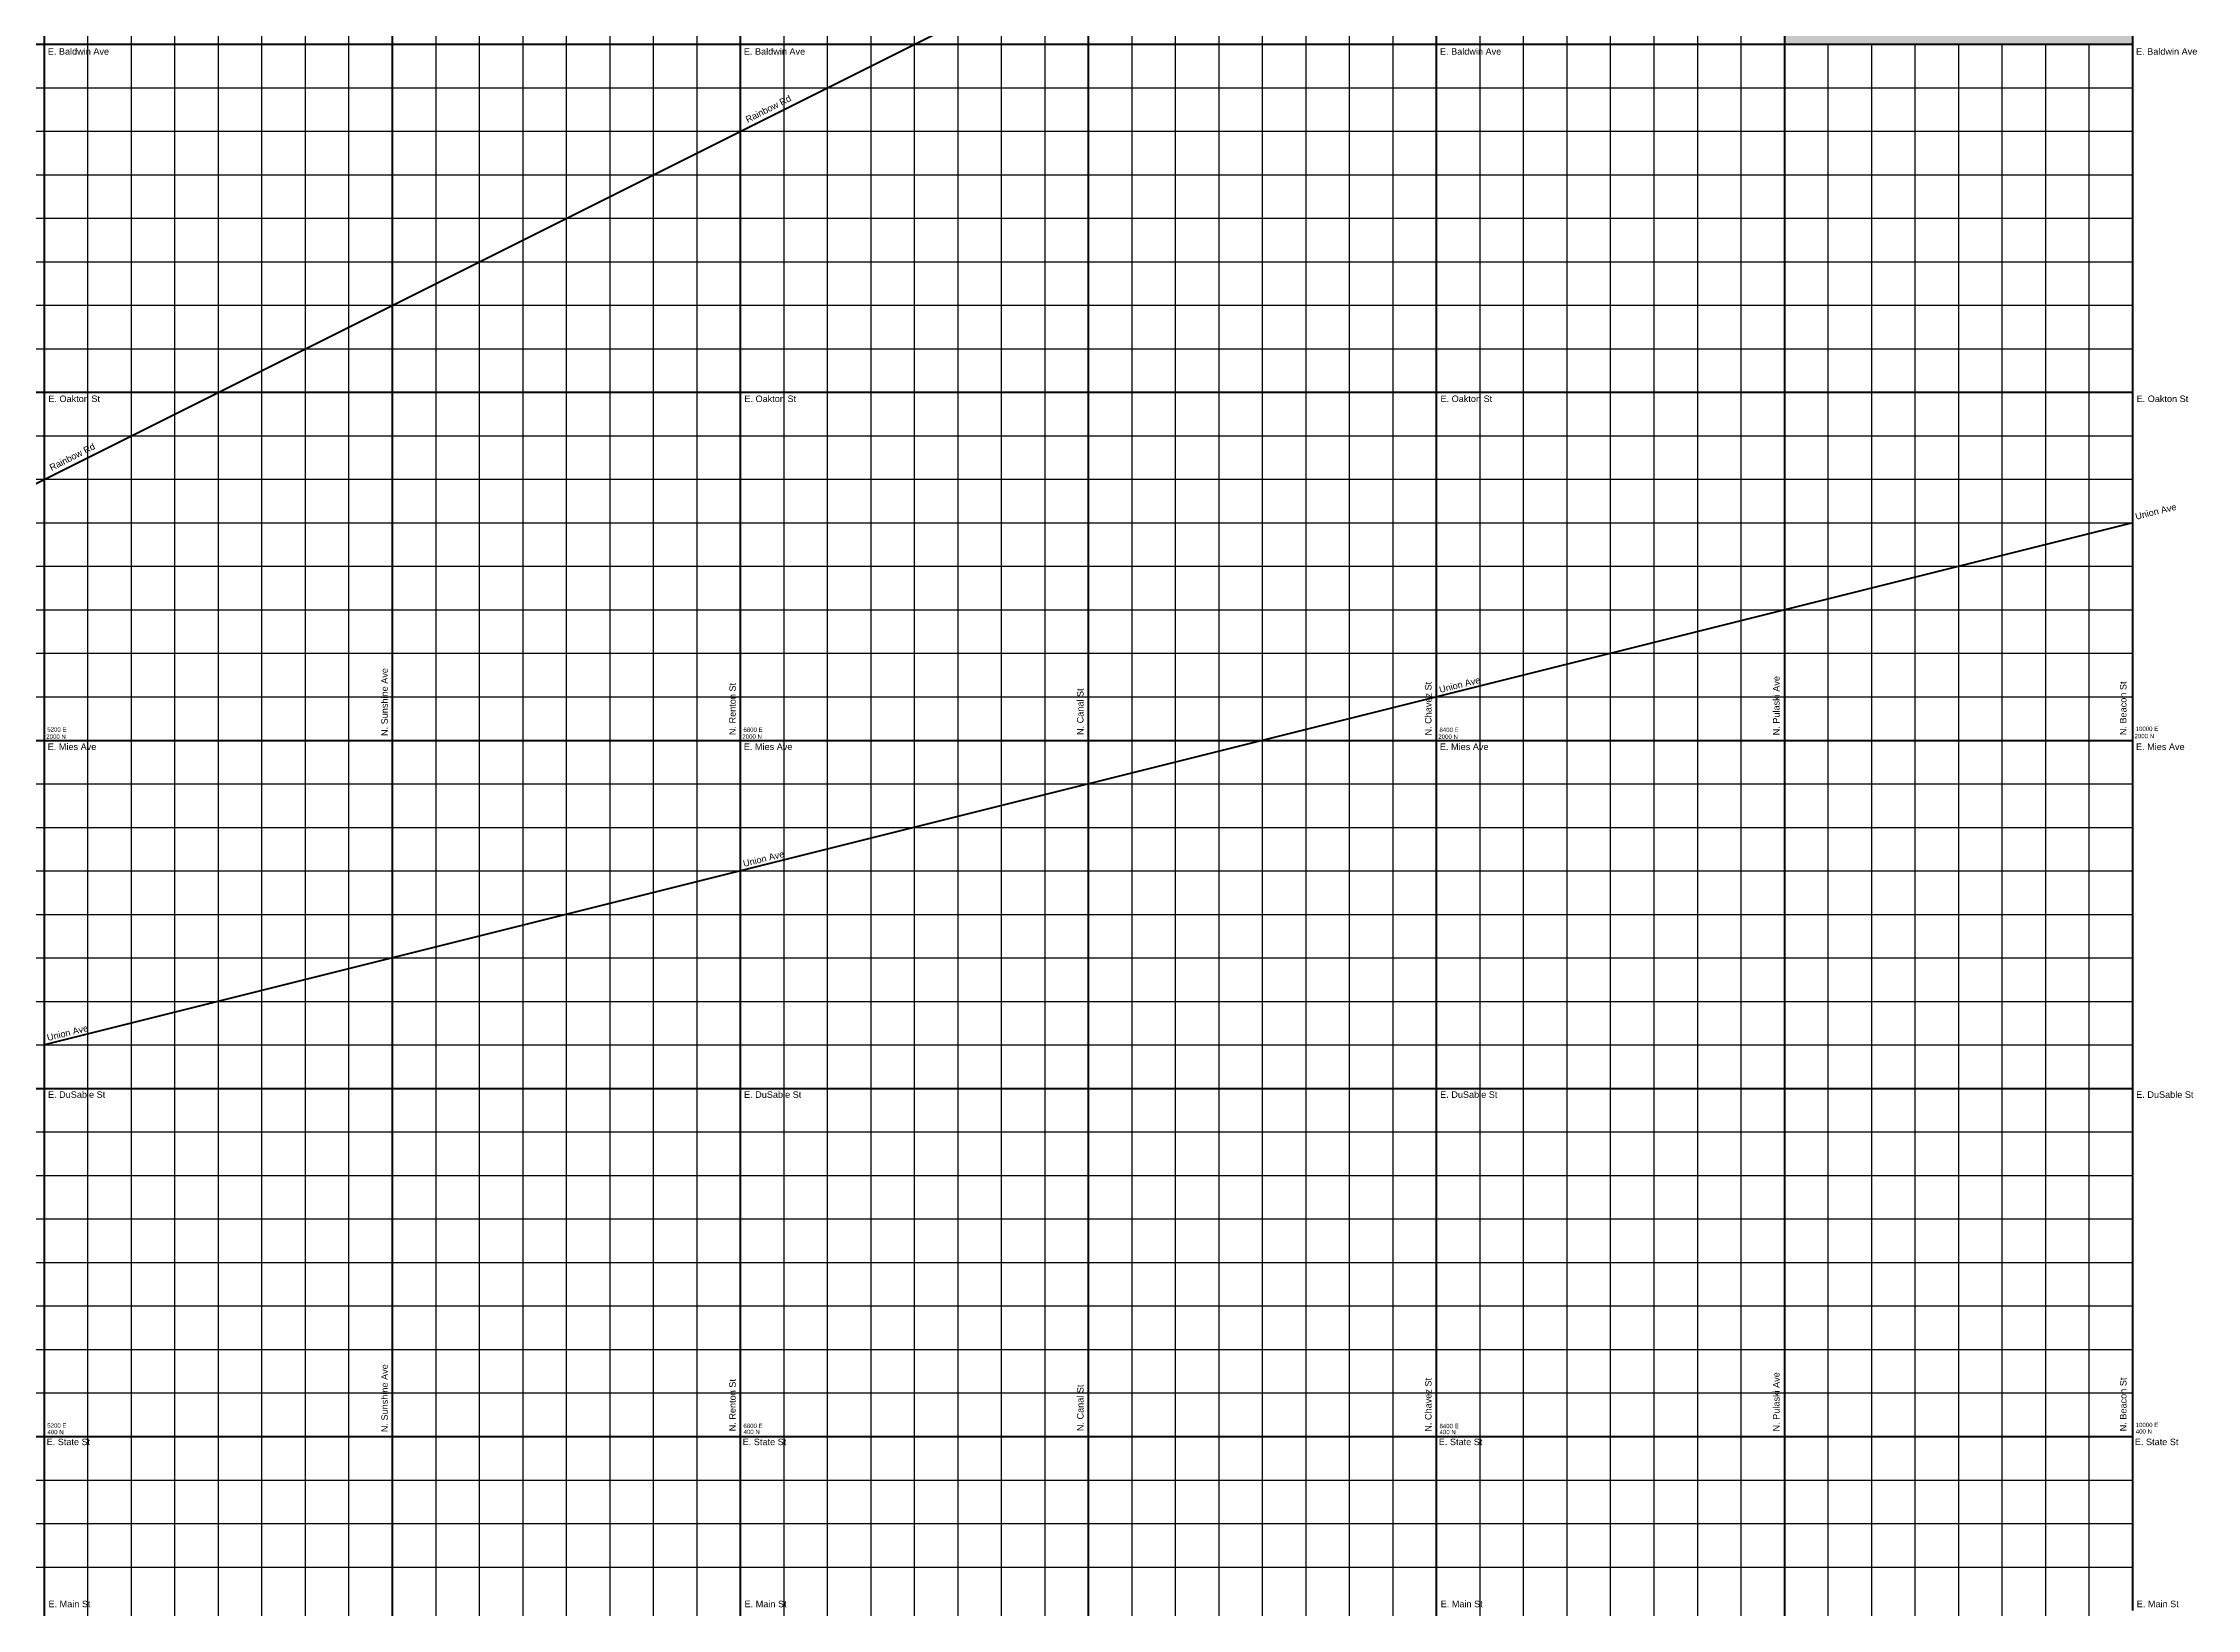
# Model space of a CAD drawing. Header units: inches. Extents: x -196 to 213, y -195 to 213.
# Drawn here: x 111.9 to 211, y 8.1 to 80.1 of the extents above; entities that cross this region are included whole.
import ezdxf

# ---------------------------------------------------------------- set-up
doc = ezdxf.new("R2010")
doc.units = ezdxf.units.IN
doc.header["$MEASUREMENT"] = 0
doc.linetypes.add('DASHED2', pattern=[0.375, 0.25, -0.125])
for name, color, linetype, lineweight in [('dia-major-st', 7, 'Continuous', 80), ('streets-major', 7, 'Continuous', 80), ('streets-minor', 7, 'Continuous', 30), ('text', 7, 'Continuous', 30), ('walking-path-major', 7, 'DASHED2', 25), ('zone-manufacturing', 181, 'Continuous', 0)]:
    doc.layers.add(name, color=color, linetype=linetype, lineweight=lineweight)
doc.styles.get("Standard").update_dxf_attribs({"font": 'arial.ttf'})

msp = doc.modelspace()

# ---------------------------------------------------------------- hatches: boundary and pattern name
at = {"layer": 'zone-manufacturing', "transparency": 33554559}
h = msp.add_hatch(color=256, dxfattribs=at)
h.dxf.hatch_style = 1
h.paths.add_polyline_path([(208, 96), (192, 96), (192, 80), (208, 80)])

# ---------------------------------------------------------------- linework, layer by layer
at = {"layer": 'dia-major-st'}
for p, q in [((16, 12), (208, 108)), ((208, 58), (112, 34))]:
    msp.add_line(p, q, dxfattribs=at)
at = {"layer": 'streets-major'}
for p, q in [((112, -192), (112, 208)), ((128, -192), (128, 208)), ((192, -192), (192, 208)), ((144, -192), (144, 144)), ((176, -192), (176, 142)), ((160, -192), (160, 134)), ((208, 8), (208, 108)), ((-192, 80), (208, 80)), ((-192, 64), (208, 64)), ((-192, 48), (208, 48)), ((-192, 32), (208, 32)), ((16, 16), (208, 16))]:
    msp.add_line(p, q, dxfattribs=at)
at = {"layer": 'streets-minor'}
for p, q in [((114, -192), (114, 208)), ((116, -192), (116, 208)), ((118, -192), (118, 208)), ((120, -192), (120, 208)), ((122, -192), (122, 208)), ((124, -192), (124, 208)), ((126, -192), (126, 208)), ((130, -192), (130, 208)), ((132, -192), (132, 208)), ((134, -192), (134, 208)), ((136, -192), (136, 208)), ((138, -192), (138, 208)), ((140, -192), (140, 208)), ((142, -192), (142, 208)), ((172, -192), (172, 142)), ((174, -192), (174, 142)), ((178, -192), (178, 142)), ((180, -192), (180, 142)), ((182, -192), (182, 142)), ((184, -192), (184, 142)), ((188, -192), (188, 142)), ((190, -192), (190, 142)), ((186, -192), (186, 140)), ((146, -192), (146, 134)), ((148, -192), (148, 134)), ((150, -192), (150, 134)), ((152, -192), (152, 134)), ((154, -192), (154, 134)), ((156, -192), (156, 134)), ((158, -192), (158, 134)), ((162, -192), (162, 134)), ((164, -192), (164, 134)), ((166, -192), (166, 134)), ((168, -192), (168, 134)), ((170, -192), (170, 134)), ((194, -192), (194, 80)), ((196, -192), (196, 80)), ((198, -192), (198, 80)), ((200, -192), (200, 80)), ((202, -192), (202, 80)), ((204, -192), (204, 80)), ((206, -192), (206, 80)), ((-192, 78), (208, 78)), ((-192, 76), (208, 76)), ((-192, 74), (208, 74)), ((-192, 72), (208, 72)), ((-192, 70), (208, 70)), ((-192, 68), (208, 68)), ((-192, 66), (208, 66)), ((-192, 62), (208, 62)), ((-192, 60), (208, 60)), ((-192, 58), (208, 58)), ((-192, 56), (208, 56)), ((-192, 54), (208, 54)), ((-192, 52), (208, 52)), ((-192, 50), (208, 50)), ((-192, 46), (208, 46)), ((-192, 44), (208, 44)), ((-192, 42), (208, 42)), ((-192, 40), (208, 40)), ((-192, 38), (208, 38)), ((-192, 36), (208, 36)), ((-192, 34), (208, 34)), ((-192, 30), (208, 30)), ((-192, 28), (208, 28)), ((-192, 26), (208, 26)), ((-192, 24), (208, 24)), ((-192, 22), (208, 22)), ((-192, 20), (208, 20)), ((-192, 18), (208, 18)), ((16, 14), (208, 14)), ((16, 12), (208, 12)), ((16, 10), (208, 10))]:
    msp.add_line(p, q, dxfattribs=at)

# ---------------------------------------------------------------- texts
at = {"layer": 'text'}
for s, height, p in [('E. Baldwin Ave', 0.3, (112.152, 79.516)), ('E. Baldwin Ave', 0.3, (144.152, 79.516)), ('E. Baldwin Ave', 0.3, (176.152, 79.516)), ('E. Baldwin Ave', 0.3, (208.152, 79.516)), ('E. Oakton St', 0.3, (112.177, 63.551)), ('E. Oakton St', 0.3, (144.177, 63.551)), ('E. Oakton St', 0.3, (176.177, 63.551)), ('E. Oakton St', 0.3, (208.177, 63.551)), ('5200 E', 0.2, (112.127, 48.403)), ('6800 E', 0.2, (144.133, 48.388)), ('8400 E', 0.2, (176.131, 48.383)), ('10000 E', 0.2, (208.133, 48.431)), ('2000 N', 0.2, (112.081, 48.068)), ('E. Mies Ave', 0.3, (112.15, 47.557)), ('2000 N', 0.2, (144.082, 48.074)), ('E. Mies Ave', 0.3, (144.15, 47.557)), ('2000 N', 0.2, (176.078, 48.068)), ('E. Mies Ave', 0.3, (176.15, 47.557)), ('2000 N', 0.2, (208.082, 48.098)), ('E. Mies Ave', 0.3, (208.15, 47.557)), ('E. DuSable St', 0.3, (112.161, 31.567)), ('E. DuSable St', 0.3, (144.161, 31.567)), ('E. DuSable St', 0.3, (176.161, 31.567)), ('E. DuSable St', 0.3, (208.161, 31.567)), ('5200 E', 0.2, (112.127, 16.403)), ('400 N', 0.2, (112.138, 16.106)), ('400 N', 0.2, (144.139, 16.112)), ('6800 E', 0.2, (144.133, 16.388)), ('400 N', 0.2, (176.134, 16.106)), ('8400 E', 0.2, (176.131, 16.383)), ('400 N', 0.2, (208.138, 16.136)), ('10000 E', 0.2, (208.133, 16.431)), ('E. Main St', 0.3, (112.184, 8.154)), ('E. Main St', 0.3, (144.184, 8.154)), ('E. Main St', 0.3, (176.184, 8.154)), ('E. Main St', 0.3, (208.184, 8.154))]:
    msp.add_text(s, height=height, dxfattribs=at).set_placement(p)
for s, rotation, p in [('Rainbow Rd', 27, (144.328, 76.377)), ('Rainbow Rd', 27, (112.328, 60.377)), ('Union Ave', 14, (208.158, 58.137)), ('N. Sunshine Ave', 90, (127.785, 48.201)), ('N. Renton St', 90, (143.778, 48.24)), ('N. Chavez St', 90, (175.764, 48.222)), ('Union Ave', 14, (176.158, 50.179)), ('N. Pulaski Ave', 90, (191.764, 48.232)), ('N. Beacon St', 90, (207.713, 48.238)), ('N. Canal St', 90, (159.767, 48.246)), ('Union Ave', 14, (144.158, 42.179)), ('Union Ave', 14, (112.158, 34.179)), ('N. Sunshine Ave', 90, (127.785, 16.201)), ('N. Pulaski Ave', 90, (191.764, 16.232)), ('N. Renton St', 90, (143.778, 16.24)), ('N. Canal St', 90, (159.767, 16.246)), ('N. Chavez St', 90, (175.764, 16.222)), ('N. Beacon St', 90, (207.713, 16.238))]:
    msp.add_text(s, height=0.3, rotation=rotation, dxfattribs=at).set_placement(p)
at = {"layer": 'walking-path-major'}
for p in [(112.099, 15.603), (144.099, 15.603), (176.099, 15.603), (208.099, 15.603)]:
    msp.add_text('E. State St', height=0.3, dxfattribs=at).set_placement(p)

doc.saveas('drawing.dxf')
